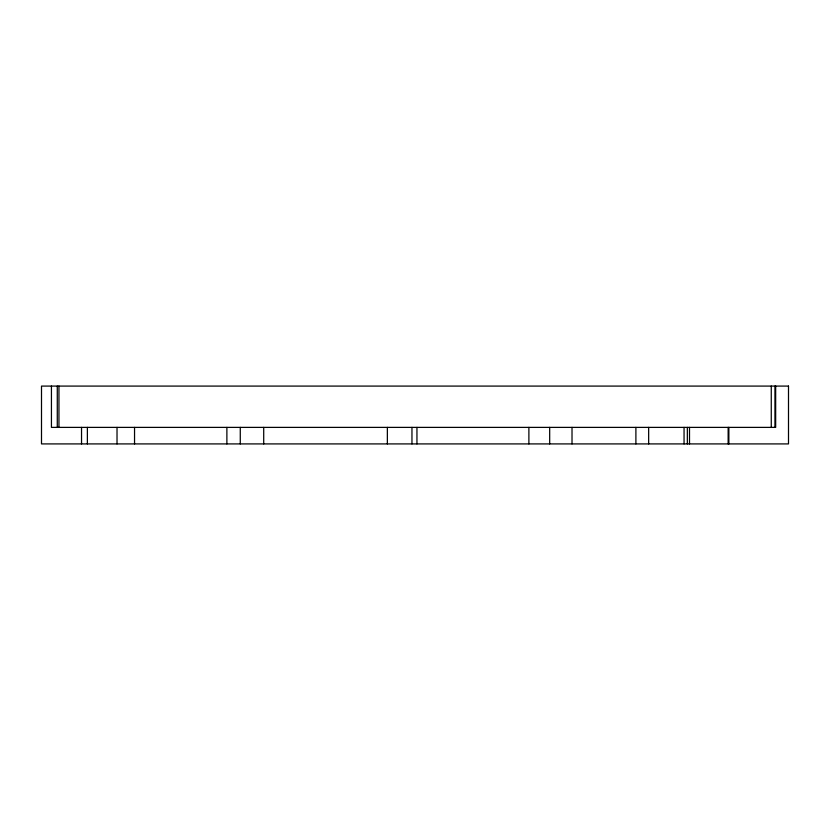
<?xml version="1.0" encoding="UTF-8"?>
<svg xmlns="http://www.w3.org/2000/svg" width="830" height="830" viewBox="0 0 830 830"><rect width="100%" height="100%" fill="white"/><g stroke="black" fill="none" stroke-linecap="round" stroke-linejoin="round"><path stroke-width="1.25" d="M775.666 386.085L775.666 427.388L51.439 427.388L51.439 386.085M774.95 386.085L774.95 427.388M771.267 386.085L771.267 427.388M728.865 427.388L728.865 443.915M728.149 427.388L728.149 443.915M689.502 427.388L689.502 443.915M687.344 427.388L687.344 443.915M684.055 427.388L684.055 443.915M648.655 427.388L648.655 443.915M635.894 427.388L635.894 443.915M572.015 427.388L572.015 443.915M549.678 427.388L549.678 443.915M528.886 427.388L528.886 443.915M416.951 427.388L416.951 443.915M411.96 427.388L411.96 443.915M387.361 427.388L387.361 443.915M263.712 427.388L263.712 443.915M240.275 427.388L240.275 443.915M226.881 427.388L226.881 443.915M134.543 427.388L134.543 443.915M117.02 427.388L117.02 443.915M87.378 427.388L87.378 443.915M81.537 427.388L81.537 443.915M58.951 386.085L58.951 427.388M57.28 386.085L57.28 427.388M788.5 386.085L41.5 386.085L41.5 443.915L788.5 443.915L788.5 386.085"/></g></svg>
